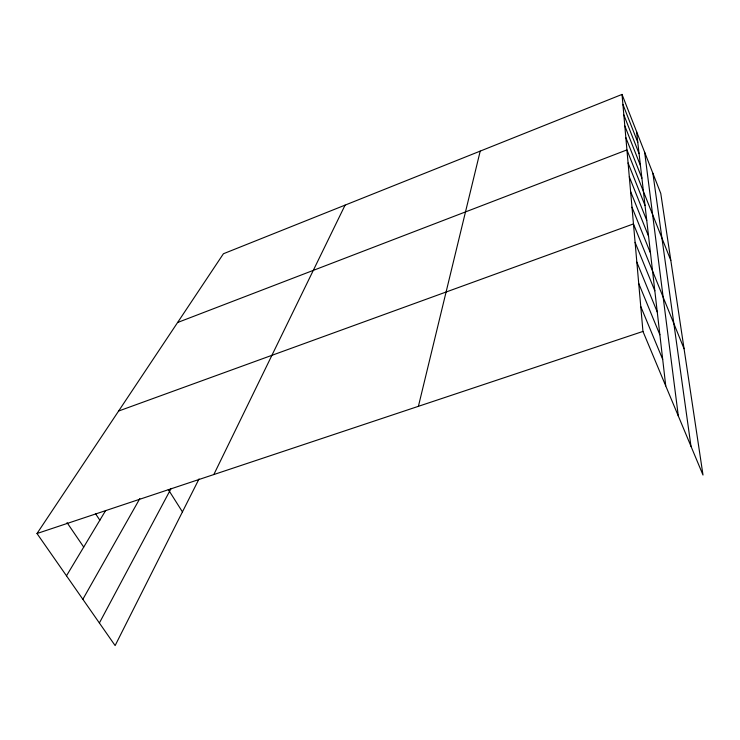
<?xml version="1.0" encoding="UTF-8"?>
<svg xmlns="http://www.w3.org/2000/svg" width="740" height="740" viewBox="0 0 740 740"><rect width="100%" height="100%" fill="white"/><g stroke="black" fill="none" stroke-linecap="round" stroke-linejoin="round"><path stroke-width="1.11" d="M418.405 406.315L480.214 151.108M213.823 474.553L345.09 205.119M199.032 478.937L115.126 645.576L37 533.521L223.424 253.746L622.026 94.424L660.774 193.445L703 475.034L642.958 331.428L622.026 94.424M99.382 622.997L171.134 488.418M82.852 599.28L139.814 498.621M66.48 575.812L105.672 510.489M177.609 322.501L626.928 149.906L670.81 260.406M118.622 411.033L633.459 223.924L684.056 348.734M37 533.521L642.958 331.428M67.053 522.644L83.722 547.082M95.46 513.606L99.854 520.192M168.285 489.51L182.447 511.886M640.748 306.489L662.688 359.344M638.722 283.466L659.867 334.767M636.835 262.154L657.25 311.966M635.087 242.359L654.817 290.774M630.6 191.531L648.564 236.236M631.988 207.2L650.488 253.071M629.305 176.814L646.741 220.409M628.075 162.967L645.03 205.498M625.837 137.575L641.895 178.137M624.81 125.911L640.442 165.547M622.904 104.386L637.778 142.293M623.829 114.867L639.073 153.615M652.893 173.308L690.984 446.303M644.651 152.255L678.321 416.01M636.539 131.526L665.741 385.919"/></g></svg>
